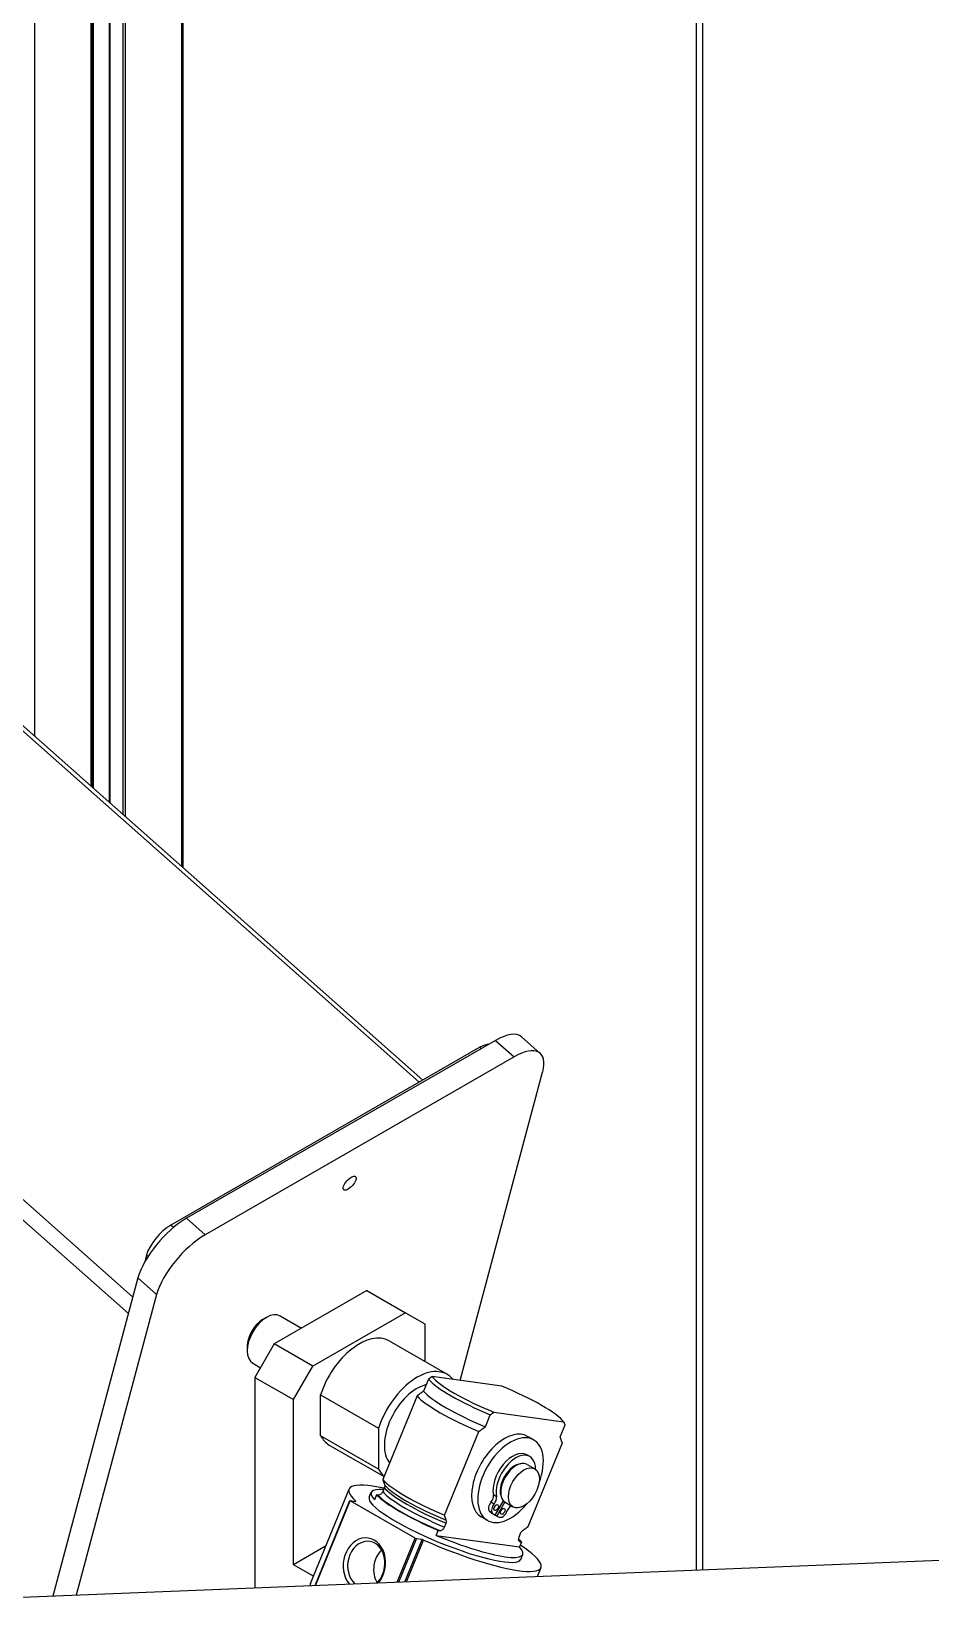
# Model space of a CAD drawing. Header units: millimetres. Extents: x 0 to 7722, y 0 to 5460.
# Drawn here: x 4974.1 to 5138.8, y 4114.8 to 4402.5 of the extents above; entities that cross this region are included whole.
import ezdxf

# ---------------------------------------------------------------- set-up
doc = ezdxf.new("R2010")
doc.units = ezdxf.units.MM
doc.header["$LTSCALE"] = 5
doc.layers.get('0').update_dxf_attribs({"linetype": 'CONTINUOUS'})

# ---------------------------------------------------------------- blocks, each defined once
blk = doc.blocks.new('RWFWFWEWEFWEFWEF')
for p, q in [((464.22, 639.15), (464.22, 999.11)), ((474.5, 630.04), (474.5, 993.19)), ((474.59, 629.96), (474.59, 993.14)), ((474.76, 629.81), (474.76, 993.04)), ((474.96, 629.63), (474.96, 992.93)), ((477.88, 627.05), (477.88, 991.24)), ((477.97, 626.97), (477.97, 991.19)), ((480.37, 624.84), (480.37, 989.81)), ((480.8, 624.46), (480.8, 989.56)), ((491.09, 615.35), (491.09, 983.64)), ((491.38, 615.09), (491.38, 983.47)), ((585.37, 486.48), (585.37, 929.34)), ((586.55, 486.53), (586.55, 928.67)), ((451.38, 649.54), (534.59, 575.85)), ((535.26, 576.23), (452.34, 649.67)), ((390.91, 613.56), (481.34, 533.47)), ((482.15, 536.51), (392.69, 615.74)), ((556.77, 581.12), (553.36, 584.15)), ((545.69, 582.24), (489.12, 549.66)), ((548.56, 583.5), (491.99, 550.93)), ((545.69, 582.24), (545.95, 582)), ((548.56, 583.5), (551.97, 580.48)), ((551.97, 580.48), (495.41, 547.9)), ((542.11, 521.22), (557.21, 577.71)), ((489.6, 549.24), (489.12, 549.66)), ((495.41, 547.9), (491.99, 550.93)), ((484.67, 544.21), (484.33, 542.95)), ((484.67, 544.21), (484.94, 543.96)), ((483.09, 540.01), (467.5, 481.73)), ((483.09, 540.01), (486.5, 536.99)), ((486.5, 536.99), (471.77, 481.9)), ((525.03, 537.7), (508.06, 527.93)), ((525.03, 537.7), (532.1, 533.63)), ((505.92, 532.37), (506.63, 532.78)), ((509.14, 533.04), (513.03, 530.79)), ((532.1, 533.63), (515.13, 523.85)), ((532.1, 533.63), (535.63, 531.58)), ((535.63, 531.58), (535.63, 524.7)), ((503.11, 527.48), (503.11, 526.67)), ((508.06, 527.93), (504.52, 521.8)), ((515.13, 523.85), (508.06, 527.93)), ((529.1, 528.46), (539.71, 522.36)), ((504.15, 524.37), (505.54, 523.57)), ((511.59, 517.73), (515.13, 523.85)), ((504.52, 521.8), (511.59, 517.73)), ((504.52, 521.8), (504.52, 483.22)), ((536.29, 521.46), (535.4, 519.28)), ((549.74, 520.16), (536.96, 521.94)), ((516.54, 518.61), (527.15, 512.5)), ((516.54, 511.11), (516.54, 518.61)), ((534.2, 518.39), (527.93, 503.06)), ((511.59, 487.48), (511.59, 517.73)), ((548.28, 515.43), (561.05, 513.64)), ((527.15, 512.5), (527.15, 505)), ((546.72, 512.76), (547.61, 514.94)), ((561.28, 513.03), (560.38, 510.85)), ((527.15, 505), (516.54, 511.11)), ((518.12, 509.4), (528.15, 503.62)), ((539.24, 496.55), (545.51, 511.87)), ((555.57, 510.33), (554.44, 510.99)), ((560.77, 509.74), (554.5, 494.41)), ((554.85, 507.29), (554.29, 507.61)), ((554.35, 505.84), (555.77, 505.03)), ((514.68, 484.06), (521.75, 501.34)), ((525.45, 499.83), (525.82, 500.74)), ((528.21, 501.6), (527.92, 500.9)), ((515.54, 483.67), (521.9, 499.22)), ((515.63, 483.67), (521.97, 499.16)), ((521.95, 499.23), (522.95, 499.09)), ((533.85, 492.32), (521.97, 499.16)), ((522.98, 499.08), (523, 499.13)), ((526.79, 500.29), (526.42, 499.38)), ((527.04, 500.25), (526.79, 500.29)), ((548.3, 498.6), (547.74, 498.92)), ((548.75, 499.93), (548.19, 500.26)), ((548.49, 496.54), (550.01, 499.2)), ((550.27, 498.97), (548.79, 496.37)), ((550.36, 498.91), (551.77, 498.1)), ((539.23, 494.38), (539.52, 495.08)), ((547.09, 495.6), (545.96, 496.25)), ((547.98, 496.99), (547.41, 497.32)), ((548.49, 496.54), (547.92, 496.87)), ((548.79, 496.37), (548.49, 496.54)), ((785.66, 494.55), (309.92, 475.38)), ((530.55, 484.27), (533.85, 492.32)), ((530.86, 484.28), (534.11, 492.22)), ((531.94, 484.33), (535.12, 492.08)), ((535.12, 492.08), (534.11, 492.22)), ((537.73, 492.86), (538.1, 493.77)), ((537.73, 492.86), (552.99, 490.73)), ((538.1, 493.77), (538.35, 493.74)), ((553.11, 493.18), (552.83, 492.48)), ((517.46, 490.86), (511.59, 487.48)), ((532.26, 484.34), (535.39, 492)), ((553.36, 491.64), (552.99, 490.73)), ((553.11, 491.67), (553.36, 491.64)), ((553.21, 488.46), (553.59, 489.37)), ((515.22, 485.39), (511.59, 487.48)), ((556.24, 485.31), (556.92, 486.95))]:
    blk.add_line(p, q)
for centre, major_axis, ratio, start_param, end_param in [((546.73, 576.66), (6.63, 7.49), 0.409351, 0, 0.884583), ((544.77, 578.82), (3.32, 3.74), 0.409351, 0.359725, 0.884583), ((550.14, 573.64), (6.63, 7.49), 0.409351, 5.596972, 7.167768), ((490.16, 544.09), (-6.63, -7.49), 0.409351, 4.026176, 5.596972), ((488.2, 546.24), (-3.32, -3.74), 0.409351, 4.026176, 5.596972), ((493.58, 541.06), (6.63, 7.49), 0.409351, 0.884583, 2.455379), ((506.64, 528.7), (-2.5, -4.33), 0.578093, 3.141593, 6.283185), ((505.93, 529.11), (-2, -3.47), 0.578093, 3.928925, 5.495853), ((523.61, 518.93), (5.49, 9.53), 0.578093, 0, 1.924561), ((534.22, 512.82), (5.49, 9.53), 0.578093, 6.057959, 8.207746), ((548.79, 517.25), (-12.86, 5.26), 0.185353, 0.328594, 1.555121), ((549.01, 517.79), (-12.31, 5.04), 0.185353, 0.296475, 1.58724), ((534.22, 512.82), (-4.24, -7.37), 0.578093, 3.644115, 6.072887), ((547.48, 514.06), (-13.88, 5.68), 0.185353, 0.379321, 1.504394), ((547.89, 515.06), (-12.86, 5.26), 0.185353, 0.328594, 1.555121), ((549.01, 517.79), (12.31, -5.04), 0.185353, 0.296475, 1.58724), ((550.2, 503.62), (4.24, 7.37), 0.578093, 0, 3.141593), ((523.61, 518.93), (-5.49, -9.53), 0.578093, 5.925553, 6.283185), ((551.33, 502.97), (4.24, 7.37), 0.578093, 4.974171, 10.733792), ((551.73, 503.17), (2.56, 4.44), 0.578093, 0, 2.563928), ((552.3, 502.85), (2.56, 4.44), 0.578093, 5.494624, 8.847113), ((552.36, 502.38), (2, 3.47), 0.578093, 0, 3.141593), ((534.22, 512.82), (-5.49, -9.53), 0.578093, 5.925553, 6.177358), ((552.11, 502.52), (-1.9, -3.29), 0.578093, 3.49969, 5.925088), ((539.33, 494.15), (-17.58, 7.2), 0.185353, 5.474628, 6.745763), ((539.7, 495.05), (-13.88, 5.68), 0.185353, 5.777179, 6.662507), ((540.37, 496.69), (-12.82, 5.25), 0.185353, 0.326051, 1.557664), ((541.21, 498.74), (-13.88, 5.68), 0.185353, 0.379321, 1.504394), ((540.66, 497.39), (-12.82, 5.25), 0.185353, 0.326051, 1.557664), ((540.87, 497.91), (-13.04, 5.33), 0.185353, 0.337774, 1.545941), ((522.09, 499.15), (-0.185, 0.076), 0.185353, 5.654246, 7.225043), ((522.74, 499.21), (0.278, -0.114), 0.185353, 5.654246, 6.745763), ((539.33, 494.15), (13.88, -5.68), 0.185353, 3.141593, 6.283185), ((540.08, 495.96), (-13.88, 5.68), 0.185353, 0.379321, 1.504394), ((540.08, 495.96), (-13.56, 5.55), 0.185353, 0.364186, 1.519529), ((548.12, 498.27), (-0.6, -1.04), 0.578093, 4.394425, 6.078854), ((547.36, 499.58), (-0.6, -1.04), 0.578093, 1.252832, 2.563928), ((548.69, 497.94), (-0.6, -1.04), 0.578093, 4.394425, 6.078854), ((547.92, 499.25), (-0.6, -1.04), 0.578093, 1.252832, 2.563928), ((548.12, 498.27), (0.299, 0.52), 0.578093, 4.36714, 5.057638), ((551.42, 497.27), (0.6, 1.04), 0.578093, 0.730224, 1.897298), ((551.54, 502.85), (-3.49, -6.06), 0.578093, 6.078854, 6.244551), ((552.11, 502.52), (-3.49, -6.06), 0.578093, 6.078854, 6.244551), ((552.11, 502.52), (-3.49, -6.06), 0.578093, 0.047172, 0.212869), ((549.9, 497.26), (-0.6, -1.04), 0.578093, 0.212869, 1.897298), ((549.33, 497.59), (0.299, 0.52), 0.578093, 4.36714, 5.057638), ((524.56, 487.56), (0.67, 4.82), 0.79464, 4.038507, 8.813884), ((533.97, 492.31), (-0.185, 0.076), 0.185353, 0.941858, 2.512654), ((535.33, 491.96), (-0.278, 0.114), 0.185353, 4.56273, 5.654246), ((539.7, 495.05), (13.88, -5.68), 0.185353, 4.645986, 6.662507), ((540.08, 495.96), (13.88, -5.68), 0.185353, 0.379321, 0.500638), ((524.91, 487.51), (0.59, 4.24), 0.79464, 3.905863, 8.946527), ((529.67, 486.84), (-0.59, -4.24), 0.79464, 3.925803, 5.498975), ((539.33, 494.15), (17.58, -7.2), 0.185353, 4.56273, 7.030738), ((540.08, 495.96), (13.56, -5.55), 0.185353, 0.364186, 0.442838), ((532.26, 476.87), (-17.58, 7.2), 0.185353, 0, 0.117488)]:
    blk.add_ellipse(centre, major_axis=major_axis, ratio=ratio, start_param=start_param, end_param=end_param)
for centre, major_axis, ratio in [((521.86, 557.35), (1.07, 1.21), 0.409351), ((553.77, 501.56), (-2, -3.47), 0.578093), ((548.69, 497.94), (0.299, 0.52), 0.578093), ((549.9, 497.26), (0.299, 0.52), 0.578093)]:
    blk.add_ellipse(centre, major_axis=major_axis, ratio=ratio)
for points, weights in [([(536.96, 521.94), (536.64, 521.71), (536.29, 521.46)], [1, 1.00037237838, 1]), ([(535.4, 519.28), (534.83, 518.86), (534.2, 518.39)], [1, 1.00104713686, 1]), ([(547.61, 514.94), (547.95, 515.19), (548.28, 515.43)], [1, 1.00037237838, 1]), ([(545.51, 511.87), (546.14, 512.34), (546.72, 512.76)], [1, 1.00104713686, 1]), ([(561.05, 513.64), (561.16, 513.35), (561.28, 513.03)], [1, 1.00037237838, 1]), ([(560.38, 510.85), (560.57, 510.32), (560.77, 509.74)], [1, 1.00104713686, 1]), ([(527.93, 503.06), (528.09, 502.58), (528.24, 502.14)], [1, 1.00071189878, 1]), ([(539.56, 495.62), (539.4, 496.06), (539.24, 496.55)], [1, 1.00071189878, 1]), ([(554.5, 494.41), (553.98, 494.03), (553.5, 493.67)], [1, 1.00071189878, 1])]:
    blk.add_rational_spline(points, weights, degree=2)
for points, knots in [([(527.92, 500.9), (527.89, 500.82), (527.83, 500.72), (527.71, 500.56), (527.63, 500.48), (527.48, 500.36), (527.38, 500.31), (527.21, 500.25), (527.12, 500.24), (527.04, 500.25)], [-0.2605088, -0.2605088, -0.2605088, -0.2605088, -0.2327122, -0.2327122, -0.2017963, -0.2017963, -0.1670825, -0.1670825, -0.1295061, -0.1295061, -0.1295061, -0.1295061]), ([(528.24, 502.14), (528.25, 502.13), (528.25, 502.12), (528.27, 502.05), (528.28, 501.95), (528.27, 501.78), (528.24, 501.68), (528.21, 501.6)], [0.19855454, 0.19855454, 0.19855454, 0.19855454, 0.20179626, 0.20179626, 0.23271219, 0.23271219, 0.26050883, 0.26050883, 0.26050883, 0.26050883]), ([(539.52, 495.08), (539.55, 495.17), (539.58, 495.27), (539.6, 495.44), (539.59, 495.53), (539.56, 495.61), (539.56, 495.62), (539.56, 495.62)], [0.26050883, 0.26050883, 0.26050883, 0.26050883, 0.28830547, 0.28830547, 0.3192214, 0.3192214, 0.32246312, 0.32246312, 0.32246312, 0.32246312]), ([(538.35, 493.74), (538.43, 493.73), (538.53, 493.74), (538.7, 493.8), (538.79, 493.85), (538.95, 493.97), (539.03, 494.05), (539.14, 494.2), (539.2, 494.3), (539.23, 494.38)], [0.1295061, 0.1295061, 0.1295061, 0.1295061, 0.1670825, 0.1670825, 0.2017963, 0.2017963, 0.2327122, 0.2327122, 0.2605088, 0.2605088, 0.2605088, 0.2605088]), ([(552.83, 492.48), (552.79, 492.4), (552.77, 492.3), (552.75, 492.13), (552.76, 492.04), (552.81, 491.89), (552.85, 491.82), (552.96, 491.72), (553.04, 491.69), (553.11, 491.67)], [-0.2605088, -0.2605088, -0.2605088, -0.2605088, -0.2327122, -0.2327122, -0.2017963, -0.2017963, -0.1670825, -0.1670825, -0.1295061, -0.1295061, -0.1295061, -0.1295061]), ([(553.5, 493.67), (553.49, 493.67), (553.48, 493.66), (553.4, 493.6), (553.32, 493.52), (553.2, 493.36), (553.15, 493.27), (553.11, 493.18)], [0.19855454, 0.19855454, 0.19855454, 0.19855454, 0.20179626, 0.20179626, 0.23271219, 0.23271219, 0.26050883, 0.26050883, 0.26050883, 0.26050883])]:
    blk.add_open_spline(points, degree=3, knots=knots)

msp = doc.modelspace()

# ---------------------------------------------------------------- block references
msp.add_blockref('RWFWFWEWEFWEFWEF', (4510.5, 3634.26))

doc.saveas('drawing.dxf')
